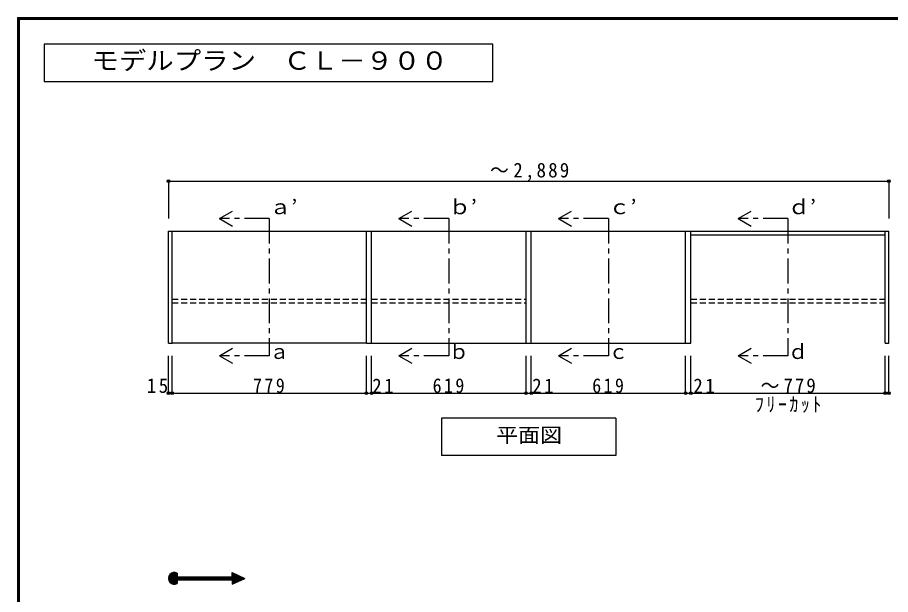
# Model space of a CAD drawing. Units: millimetres at full size, sheet at 1:20; details may follow other scales. Extents: x -3922 to 3878, y -2932 to 2722.
# Drawn here: x -3922 to -421, y 408 to 2722 of the extents above; entities that cross this region are included whole.
import ezdxf
from ezdxf.enums import TextEntityAlignment as Align

# ---------------------------------------------------------------- set-up
doc = ezdxf.new("R2010")
doc.units = ezdxf.units.MM
doc.header["$LTSCALE"] = 20
doc.header["$PDMODE"] = 32
doc.header["$PDSIZE"] = 10
doc.linetypes.add('CHAIN1', pattern=[8, 5, -1, 1, -1])
doc.linetypes.add('DASHED1', pattern=[1.8, 1.2, -0.6])
for name, color, linetype in [('0-2', 2, 'Continuous'), ('0-3_固定棚', 3, 'Continuous'), ('0-6_パイプハンガー', 4, 'Continuous'), ('0-7_桟木・巾木', 2, 'Continuous'), ('0-A_文字', 7, 'Continuous'), ('0-B_寸法', 7, 'Continuous'), ('F-1_枠', 6, 'Continuous')]:
    doc.layers.add(name, color=color, linetype=linetype)
doc.styles.add('ＭＳ ゴシック', font='')
doc.styles.get('ＭＳ ゴシック').set_extended_font_data('MS Gothic')

msp = doc.modelspace()

# ---------------------------------------------------------------- linework, layer by layer
at = {"layer": '0-2'}
for p, q in [((-3316.63, 1415.63), (-3316.63, 1865.63)), ((-3316.63, 1865.63), (-3301.63, 1865.63)), ((-3301.63, 1415.63), (-3301.63, 1865.63)), ((-2522.63, 1415.63), (-2522.63, 1865.63)), ((-2522.63, 1865.63), (-2501.63, 1865.63)), ((-2501.63, 1415.63), (-2501.63, 1865.63)), ((-1882.63, 1415.63), (-1882.63, 1865.63)), ((-1882.63, 1865.63), (-1861.63, 1865.63)), ((-1861.63, 1415.63), (-1861.63, 1865.63)), ((-1242.63, 1415.63), (-1242.63, 1865.63)), ((-1242.63, 1865.63), (-1221.63, 1865.63)), ((-1221.63, 1415.63), (-1221.63, 1865.63)), ((-442.63, 1415.63), (-442.63, 1865.63)), ((-442.63, 1865.63), (-427.63, 1865.63)), ((-427.63, 1415.63), (-427.63, 1865.63)), ((-3316.63, 1415.63), (-3301.63, 1415.63)), ((-2522.63, 1415.63), (-2501.63, 1415.63)), ((-1882.63, 1415.63), (-1861.63, 1415.63)), ((-1242.63, 1415.63), (-1221.63, 1415.63)), ((-442.63, 1415.63), (-427.63, 1415.63))]:
    msp.add_line(p, q, dxfattribs=at)
at = {"layer": '0-3_固定棚'}
for p, q in [((-3301.63, 1865.63), (-2522.63, 1865.63)), ((-2501.63, 1865.63), (-1882.63, 1865.63)), ((-1861.63, 1865.63), (-1242.63, 1865.63)), ((-2522.63, 1415.63), (-3301.63, 1415.63)), ((-2501.63, 1415.63), (-1882.63, 1415.63)), ((-1861.63, 1415.63), (-1242.63, 1415.63))]:
    msp.add_line(p, q, dxfattribs=at)
at = {"layer": '0-6_パイプハンガー', "linetype": 'DASHED1'}
for p, q in [((-3301.63, 1593.13), (-2522.63, 1593.13)), ((-3301.63, 1578.13), (-2522.63, 1578.13)), ((-2501.63, 1593.13), (-1882.63, 1593.13)), ((-2501.63, 1578.13), (-1882.63, 1578.13)), ((-1221.63, 1593.13), (-442.63, 1593.13)), ((-1221.63, 1578.13), (-442.63, 1578.13))]:
    msp.add_line(p, q, dxfattribs=at)
at = {"layer": '0-7_桟木・巾木', "color": 7}
for p, q in [((-1221.63, 1865.63), (-442.63, 1865.63)), ((-1221.63, 1850.63), (-442.63, 1850.63))]:
    msp.add_line(p, q, dxfattribs=at)
at = {"layer": '0-A_文字'}
for p, q in [((-3112.13, 1915.63), (-3060.17, 1945.63)), ((-2392.13, 1915.63), (-2340.17, 1945.63)), ((-1752.13, 1915.63), (-1700.17, 1945.63)), ((-1032.13, 1915.63), (-980.17, 1945.63)), ((-3112.13, 1915.63), (-3060.17, 1885.63)), ((-2392.13, 1915.63), (-2340.17, 1885.63)), ((-1752.13, 1915.63), (-1700.17, 1885.63)), ((-1032.13, 1915.63), (-980.17, 1885.63)), ((-3112.13, 1365.63), (-3060.17, 1395.63)), ((-3112.13, 1365.63), (-3060.17, 1335.63)), ((-2392.13, 1365.63), (-2340.17, 1395.63)), ((-2392.13, 1365.63), (-2340.17, 1335.63)), ((-1752.13, 1365.63), (-1700.17, 1395.63)), ((-1752.13, 1365.63), (-1700.17, 1335.63)), ((-1032.13, 1365.63), (-980.17, 1395.63)), ((-1032.13, 1365.63), (-980.17, 1335.63)), ((-3316.63, 472.25), (-3292.67, 496.2)), ((-3316.49, 475.22), (-3295.64, 496.06)), ((-3316.44, 469.61), (-3290.03, 496.02)), ((-3316.01, 467.21), (-3287.63, 495.58)), ((-3315.83, 478.71), (-3299.13, 495.4)), ((-3315.38, 465.01), (-3285.44, 494.96)), ((-3314.58, 462.98), (-3283.4, 494.16)), ((-3314.07, 483.29), (-3303.72, 493.65)), ((-3313.64, 461.09), (-3281.52, 493.22)), ((-3312.56, 459.34), (-3281.21, 490.69)), ((-3060.73, 496.21), (-3009.91, 472.6)), ((-3060.73, 478.49), (-3060.73, 496.21)), ((-3060.73, 493.39), (-3058.8, 495.31)), ((-3060.73, 490.56), (-3056.87, 494.42)), ((-3060.73, 487.73), (-3054.94, 493.52)), ((-3060.73, 484.9), (-3053.01, 492.62)), ((-3060.73, 482.07), (-3051.08, 491.72)), ((-3060.73, 479.25), (-3049.15, 490.83)), ((-3311.36, 457.72), (-3281.21, 487.86)), ((-3310.03, 456.22), (-3281.21, 485.03)), ((-3308.58, 454.84), (-3281.21, 482.21)), ((-3307.01, 453.58), (-3281.21, 479.38)), ((-3305.32, 452.44), (-3279.27, 478.49)), ((-3303.5, 451.44), (-3276.44, 478.49)), ((-3301.53, 450.57), (-3273.61, 478.49)), ((-3299.41, 449.87), (-3270.78, 478.49)), ((-3297.11, 449.34), (-3281.21, 465.23)), ((-3294.58, 449.04), (-3281.21, 462.41)), ((-3291.77, 449.02), (-3281.21, 459.58)), ((-3288.55, 449.41), (-3281.21, 456.75)), ((-3281.21, 466.7), (-3281.21, 452.15)), ((-3281.21, 466.7), (-3060.73, 466.7)), ((-3279.75, 466.7), (-3267.96, 478.49)), ((-3276.92, 466.7), (-3265.13, 478.49)), ((-3274.09, 466.7), (-3262.3, 478.49)), ((-3271.26, 466.7), (-3259.47, 478.49)), ((-3268.44, 466.7), (-3256.64, 478.49)), ((-3265.61, 466.7), (-3253.81, 478.49)), ((-3262.78, 466.7), (-3250.99, 478.49)), ((-3259.95, 466.7), (-3248.16, 478.49)), ((-3257.12, 466.7), (-3245.33, 478.49)), ((-3254.29, 466.7), (-3242.5, 478.49)), ((-3251.47, 466.7), (-3239.67, 478.49)), ((-3248.64, 466.7), (-3236.84, 478.49)), ((-3245.81, 466.7), (-3234.02, 478.49)), ((-3242.98, 466.7), (-3231.19, 478.49)), ((-3240.15, 466.7), (-3228.36, 478.49)), ((-3237.32, 466.7), (-3225.53, 478.49)), ((-3234.5, 466.7), (-3222.7, 478.49)), ((-3231.67, 466.7), (-3219.87, 478.49)), ((-3228.84, 466.7), (-3217.04, 478.49)), ((-3226.01, 466.7), (-3214.22, 478.49)), ((-3223.18, 466.7), (-3211.39, 478.49)), ((-3220.35, 466.7), (-3208.56, 478.49)), ((-3217.52, 466.7), (-3205.73, 478.49)), ((-3214.7, 466.7), (-3202.9, 478.49)), ((-3211.87, 466.7), (-3200.07, 478.49)), ((-3209.04, 466.7), (-3197.25, 478.49)), ((-3206.21, 466.7), (-3194.42, 478.49)), ((-3203.38, 466.7), (-3191.59, 478.49)), ((-3200.55, 466.7), (-3188.76, 478.49)), ((-3197.73, 466.7), (-3185.93, 478.49)), ((-3194.9, 466.7), (-3183.1, 478.49)), ((-3192.07, 466.7), (-3180.28, 478.49)), ((-3189.24, 466.7), (-3177.45, 478.49)), ((-3186.41, 466.7), (-3174.62, 478.49)), ((-3183.58, 466.7), (-3171.79, 478.49)), ((-3180.76, 466.7), (-3168.96, 478.49)), ((-3177.93, 466.7), (-3166.13, 478.49)), ((-3175.1, 466.7), (-3163.3, 478.49)), ((-3172.27, 466.7), (-3160.48, 478.49)), ((-3169.44, 466.7), (-3157.65, 478.49)), ((-3166.61, 466.7), (-3154.82, 478.49)), ((-3163.78, 466.7), (-3151.99, 478.49)), ((-3160.96, 466.7), (-3149.16, 478.49)), ((-3158.13, 466.7), (-3146.33, 478.49)), ((-3155.3, 466.7), (-3143.51, 478.49)), ((-3152.47, 466.7), (-3140.68, 478.49)), ((-3149.64, 466.7), (-3137.85, 478.49)), ((-3146.81, 466.7), (-3135.02, 478.49)), ((-3143.99, 466.7), (-3132.19, 478.49)), ((-3141.16, 466.7), (-3129.36, 478.49)), ((-3138.33, 466.7), (-3126.53, 478.49)), ((-3135.5, 466.7), (-3123.71, 478.49)), ((-3132.67, 466.7), (-3120.88, 478.49)), ((-3129.84, 466.7), (-3118.05, 478.49)), ((-3127.02, 466.7), (-3115.22, 478.49)), ((-3124.19, 466.7), (-3112.39, 478.49)), ((-3121.36, 466.7), (-3109.56, 478.49)), ((-3118.53, 466.7), (-3106.74, 478.49)), ((-3115.7, 466.7), (-3103.91, 478.49)), ((-3112.87, 466.7), (-3101.08, 478.49)), ((-3110.04, 466.7), (-3098.25, 478.49)), ((-3107.22, 466.7), (-3095.42, 478.49)), ((-3104.39, 466.7), (-3092.59, 478.49)), ((-3101.56, 466.7), (-3089.77, 478.49)), ((-3098.73, 466.7), (-3086.94, 478.49)), ((-3095.9, 466.7), (-3084.11, 478.49)), ((-3093.07, 466.7), (-3081.28, 478.49)), ((-3090.25, 466.7), (-3078.45, 478.49)), ((-3087.42, 466.7), (-3075.62, 478.49)), ((-3084.59, 466.7), (-3072.79, 478.49)), ((-3081.76, 466.7), (-3069.97, 478.49)), ((-3078.93, 466.7), (-3067.14, 478.49)), ((-3076.1, 466.7), (-3064.31, 478.49)), ((-3073.27, 466.7), (-3061.48, 478.49)), ((-3070.45, 466.7), (-3047.22, 489.93)), ((-3067.62, 466.7), (-3045.29, 489.03)), ((-3064.79, 466.7), (-3043.35, 488.13)), ((-3061.96, 466.7), (-3041.42, 487.24)), ((-3060.73, 465.1), (-3039.49, 486.34)), ((-3060.73, 462.27), (-3037.56, 485.44)), ((-3060.73, 459.45), (-3035.63, 484.55)), ((-3060.73, 456.62), (-3033.7, 483.65)), ((-3060.73, 453.79), (-3031.77, 482.75)), ((-3060.73, 450.96), (-3029.84, 481.85)), ((-3060.73, 448.99), (-3009.91, 472.6)), ((-3060.73, 466.7), (-3060.73, 448.99)), ((-3059.14, 449.73), (-3027.91, 480.96)), ((-3053.85, 452.18), (-3025.97, 480.06)), ((-3048.57, 454.64), (-3024.04, 479.16)), ((-3043.29, 457.09), (-3022.11, 478.27)), ((-3038, 459.54), (-3020.18, 477.37)), ((-3032.72, 462), (-3018.25, 476.47)), ((-3027.44, 464.45), (-3016.32, 475.57)), ((-3022.16, 466.91), (-3014.39, 474.68)), ((-3016.87, 469.36), (-3012.46, 473.78)), ((-3011.59, 471.82), (-3010.52, 472.88)), ((-3284.6, 450.54), (-3281.21, 453.92))]:
    msp.add_line(p, q, dxfattribs=at)
at = {"layer": '0-A_文字', "linetype": 'CHAIN1'}
for p, q in [((-2912.13, 1915.63), (-3112.13, 1915.63)), ((-2912.13, 1915.63), (-2912.13, 1365.63)), ((-2192.13, 1915.63), (-2392.13, 1915.63)), ((-2192.13, 1915.63), (-2192.13, 1365.63)), ((-1552.13, 1915.63), (-1752.13, 1915.63)), ((-1552.13, 1915.63), (-1552.13, 1365.63)), ((-832.13, 1915.63), (-1032.13, 1915.63)), ((-832.13, 1915.63), (-832.13, 1365.63)), ((-2912.13, 1365.63), (-3112.13, 1365.63)), ((-2192.13, 1365.63), (-2392.13, 1365.63)), ((-1552.13, 1365.63), (-1752.13, 1365.63)), ((-832.13, 1365.63), (-1032.13, 1365.63))]:
    msp.add_line(p, q, dxfattribs=at)
at = {"layer": '0-A_文字'}
msp.add_lwpolyline([(-3815.36, 2465.63), (-2015.36, 2465.63), (-2015.36, 2615.63), (-3815.36, 2615.63)], close=True, dxfattribs=at)
for points in [[(-1522.13, 1115.63), (-1522.13, 965.63), (-2222.13, 965.63)], [(-1522.13, 1115.63), (-2222.13, 1115.63), (-2222.13, 965.63)], [(-3281.21, 493.04), (-3281.21, 478.49), (-3060.73, 478.49)]]:
    msp.add_lwpolyline(points, dxfattribs=at)
msp.add_arc((-3293.02, 472.6), 23.61, 60, 300, dxfattribs=at)
at = {"layer": '0-B_寸法', "color": 4}
for p, q in [((-3316.63, 2065.63), (-3316.63, 1915.63)), ((-3316.63, 2065.63), (-427.63, 2065.63)), ((-427.63, 2065.63), (-427.63, 1915.63)), ((-3316.63, 1215.63), (-3316.63, 1365.63)), ((-3301.63, 1215.63), (-3301.63, 1365.63)), ((-2522.63, 1215.63), (-2522.63, 1365.63)), ((-2501.63, 1215.63), (-2501.63, 1365.63)), ((-1882.63, 1215.63), (-1882.63, 1365.63)), ((-1861.63, 1215.63), (-1861.63, 1365.63)), ((-1242.63, 1215.63), (-1242.63, 1365.63)), ((-1221.63, 1215.63), (-1221.63, 1365.63)), ((-442.63, 1215.63), (-442.63, 1365.63)), ((-427.63, 1215.63), (-427.63, 1365.63)), ((-1221.63, 1215.63), (-442.63, 1215.63))]:
    msp.add_line(p, q, dxfattribs=at)
msp.add_lwpolyline([(-3316.63, 1215.63), (-1242.63, 1215.63), (-1221.63, 1215.63)], dxfattribs=at)
at = {"layer": '0-B_寸法'}
for p in [(-3316.63, 2065.63), (-427.63, 2065.63), (-3316.63, 1215.63), (-3301.63, 1215.63), (-2522.63, 1215.63), (-2501.63, 1215.63), (-1882.63, 1215.63), (-1861.63, 1215.63), (-1242.63, 1215.63), (-1221.63, 1215.63), (-442.63, 1215.63), (-427.63, 1215.63)]:
    msp.add_point(p, dxfattribs=at)
at = {"layer": 'F-1_枠'}
for p, q in [((-3922.03, 2722.29), (-3922.03, -2864.37)), ((-3922.03, 2722.29), (3877.97, 2722.29)), ((-3922.03, 2718.96), (3877.97, 2718.96)), ((-3922.03, 2715.63), (3877.97, 2715.63)), ((-3918.7, 2722.29), (-3918.7, -2864.37)), ((-3915.36, 2722.29), (-3915.36, -2864.37))]:
    msp.add_line(p, q, dxfattribs=at)

# ---------------------------------------------------------------- texts
at = {"layer": '0-A_文字', "style": 'ＭＳ ゴシック', "width": 1.1}
for s, height, p in [('モデルプラン\u3000ＣＬ－９００', 73.31, (-3625.36, 2490.63)), ('ｂ’', 58.65, (-2192.13, 1915.63)), ('ｄ’', 58.65, (-832.13, 1915.63)), ('ａ’', 58.65, (-2912.13, 1915.63)), ('ｃ’', 58.65, (-1552.13, 1915.63)), ('平面図', 58.65, (-2002.13, 1000.63))]:
    msp.add_text(s, height=height, dxfattribs=at).set_placement(p, align=Align.BOTTOM_LEFT)
at = {"layer": '0-A_文字', "style": 'ＭＳ ゴシック'}
for s, p in [('ｂ', (-2192.13, 1335.05)), ('ｄ', (-832.13, 1335.05)), ('ａ', (-2912.13, 1335.05)), ('ｃ', (-1552.13, 1335.05))]:
    msp.add_text(s, height=58.65, dxfattribs=at).set_placement(p, align=Align.BOTTOM_LEFT)
at = {"layer": '0-B_寸法', "char_height": 58.65, "attachment_point": 7, "style": 'ＭＳ ゴシック'}
for s, insert in [('\\T1.23;\\W0.95;～2,889', (-2027.13, 2065.63)), ('\\T1.27;\\W0.95;15', (-3403.74, 1215.63)), ('\\T1.27;\\W0.9;779', (-2977.13, 1215.63)), ('\\T1.27;\\W0.95;21', (-2499.4, 1215.63)), ('\\T1.27;\\W0.9;619', (-2257.13, 1215.63)), ('\\T1.27;\\W0.95;21', (-1857.8, 1215.63)), ('\\T1.27;\\W0.9;619', (-1617.13, 1215.63)), ('\\T1.27;\\W0.95;21', (-1211.67, 1215.63)), ('\\T1.21;\\W0.95;～779', (-942.13, 1215.63)), ('\\T1.28;\\W0.9;ﾌﾘｰｶｯﾄ', (-964.63, 1136.75))]:
    msp.add_mtext(s, dxfattribs=dict(at, insert=insert))

doc.saveas('drawing.dxf')
